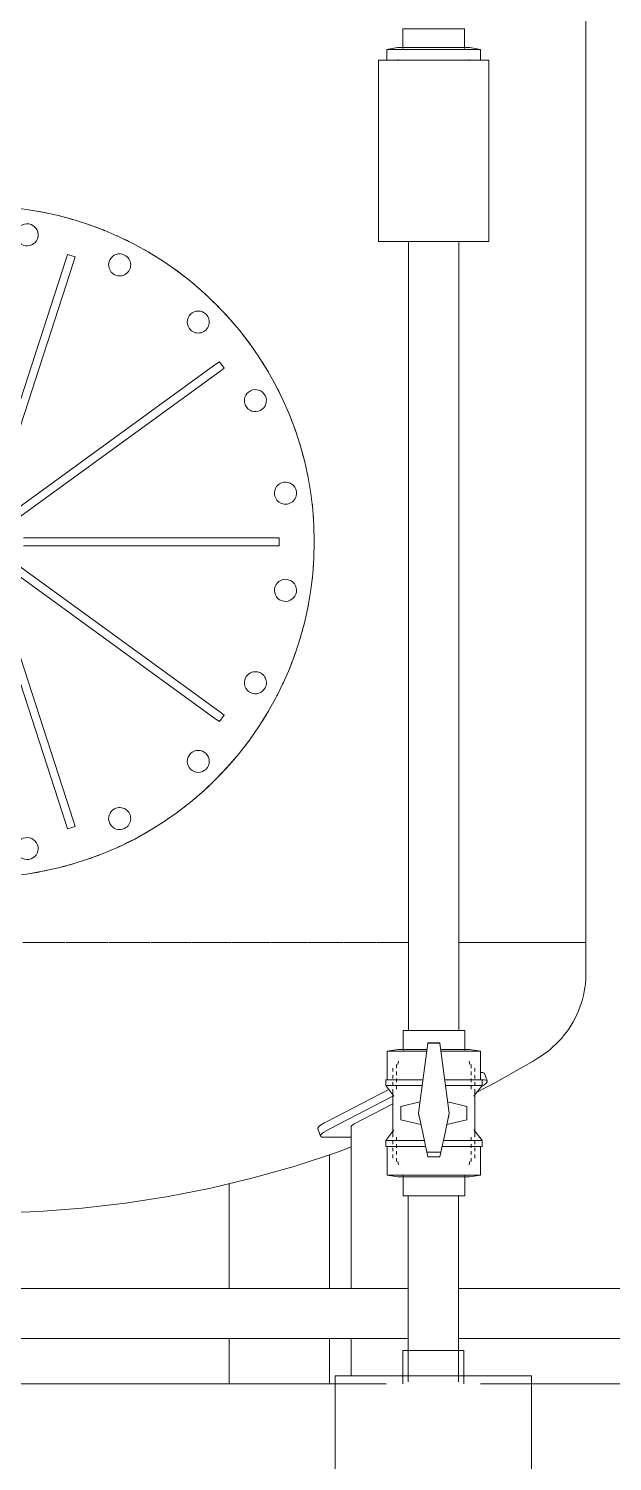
# Model space of a CAD drawing. Header units: millimetres. Extents: x -4001 to 3774, y -595 to 3523.
# Drawn here: x 767 to 1349, y 153 to 1582 of the extents above; entities that cross this region are included whole.
import ezdxf

# ---------------------------------------------------------------- set-up
doc = ezdxf.new("R2010")
doc.units = ezdxf.units.MM
for name, color, linetype, lineweight in [('A_--------_E-', 8, 'Continuous', 9), ('M-_EQPT----_E', 7, 'Continuous', 9), ('M-_WATR----_E', 5, 'Continuous', 9)]:
    doc.layers.add(name, color=color, linetype=linetype, lineweight=lineweight)

# ---------------------------------------------------------------- blocks, each defined once
blk = doc.blocks.new('PNS-0100 MAIN FRAME - ASY PNS-0100 MAIN FRAME_iam-651195-Разрез 3')
at = {"layer": 'A_--------_E-'}
for p, q in [((1066.8, 325), (1066.8, 458.4)), ((966.8, 429.7), (966.8, 325)), ((966.8, 275), (966.8, 230)), ((1066.8, 230), (1066.8, 275))]:
    blk.add_line(p, q, dxfattribs=at)
blk = doc.blocks.new('PNS-0100 MAIN FRAME - Standard-550811-Разрез 3')
blk.add_blockref('PNS-0100 MAIN FRAME - ASY PNS-0100 MAIN FRAME_iam-651195-Разрез 3', (0, 0))
blk = doc.blocks.new('COMER_industrial series - BVI10-EL050-V15-Разрез 3')
at = {"layer": 'M-_WATR----_E', "color": 33, "lineweight": 20}
for p, q in [((-1118.2, 1582.4), (-1118.2, 1562.7)), ((-1118.2, 1582.4), (-1056.6, 1582.4)), ((-1056.6, 1562.7), (-1056.6, 1582.4)), ((-1123.4, 1563.6), (-1134.1, 1561.8)), ((-1134.1, 1561.8), (-1134.1, 1551)), ((-1040.8, 1561.8), (-1134.1, 1561.8)), ((-1051.4, 1563.6), (-1123.4, 1563.6)), ((-1040.8, 1561.8), (-1051.4, 1563.6)), ((-1040.8, 1551), (-1040.8, 1561.8)), ((-1142.4, 1551), (-1142.4, 1370)), ((-1032.4, 1551), (-1142.4, 1551)), ((-1122.7, 1551.7), (-1122.9, 1551)), ((-1052, 1551), (-1052.2, 1551.7)), ((-1032.4, 1370), (-1032.4, 1551)), ((-1142.4, 1370), (-1032.4, 1370))]:
    blk.add_line(p, q, dxfattribs=at)
blk = doc.blocks.new('COMER_industrial series - BVI10050-V21-Разрез 3')
at = {"layer": 'M-_WATR----_E', "color": 33, "lineweight": 20}
for p, q in [((1140.3, 582.4), (1140.3, 562.7)), ((1140.3, 582.4), (1201.9, 582.4)), ((1201.9, 562.7), (1201.9, 582.4)), ((1135.1, 563.6), (1124.4, 561.8)), ((1124.4, 561.8), (1124.4, 533.3)), ((1164, 561.8), (1124.4, 561.8)), ((1164.2, 563.6), (1135.1, 563.6)), ((1165.1, 569.8), (1165.1, 570)), ((1177.1, 570), (1165.1, 570)), ((1165.1, 569.8), (1177.1, 569.8)), ((1177.1, 570), (1177.1, 569.8)), ((1207.1, 563.6), (1178, 563.6)), ((1217.7, 561.8), (1178.2, 561.8)), ((1217.7, 561.8), (1207.1, 563.6)), ((1217.7, 533.3), (1217.7, 561.8)), ((1130.1, 544.9), (1130.1, 541.4)), ((1133.8, 548.4), (1133.8, 544.9)), ((1135.8, 551.7), (1135.1, 548.4)), ((1207.1, 548.4), (1206.4, 551.7)), ((1208.3, 544.9), (1208.3, 548.4)), ((1212.1, 541.4), (1212.1, 544.9)), ((1123.1, 533.3), (1123.1, 527.5)), ((1160.2, 533.3), (1123.1, 533.3)), ((1130.1, 537.9), (1130.1, 534.5)), ((1130.1, 531), (1130.1, 527.5)), ((1133.8, 541.4), (1133.8, 537.9)), ((1133.8, 534.5), (1133.8, 531)), ((1219.1, 533.3), (1182, 533.3)), ((1208.3, 537.9), (1208.3, 541.4)), ((1208.3, 531), (1208.3, 534.5)), ((1212.1, 534.5), (1212.1, 537.9)), ((1212.1, 527.5), (1212.1, 531)), ((1219.1, 527.5), (1219.1, 533.3)), ((1123.1, 527.5), (1131.1, 516.8)), ((1159.4, 527.5), (1123.1, 527.5)), ((1130.1, 524), (1130.1, 476)), ((1133.8, 527.5), (1133.8, 524)), ((1219.1, 527.5), (1182.8, 527.5)), ((1208.3, 524), (1208.3, 527.5)), ((1211.1, 516.8), (1219.1, 527.5)), ((1212.1, 476), (1212.1, 524)), ((1157.2, 511.2), (1138.1, 506.6)), ((1138.1, 506.6), (1138.1, 493.4)), ((1204.1, 506.6), (1184.9, 511.2)), ((1204.1, 493.4), (1204.1, 506.6)), ((1138.1, 493.4), (1158.2, 488.5)), ((1184, 488.5), (1204.1, 493.4)), ((1131.1, 483.2), (1123.1, 472.5)), ((1123.1, 472.5), (1123.1, 466.7)), ((1123.1, 472.5), (1161.6, 472.5)), ((1130.1, 472.5), (1130.1, 469)), ((1133.8, 476), (1133.8, 472.5)), ((1180.6, 472.5), (1219.1, 472.5)), ((1208.3, 472.5), (1208.3, 476)), ((1219.1, 472.5), (1211.1, 483.2)), ((1212.1, 469), (1212.1, 472.5)), ((1219.1, 466.7), (1219.1, 472.5)), ((1123.1, 466.7), (1162.8, 466.7)), ((1124.4, 466.7), (1124.4, 438.2)), ((1130.1, 465.5), (1130.1, 462.1)), ((1130.1, 458.6), (1130.1, 455.1)), ((1133.8, 469), (1133.8, 465.5)), ((1133.8, 462.1), (1133.8, 458.6)), ((1165.1, 456.2), (1164.1, 461)), ((1178.1, 461), (1164.1, 461)), ((1178.1, 461), (1177.1, 456.2)), ((1179.4, 466.7), (1219.1, 466.7)), ((1208.3, 465.5), (1208.3, 469)), ((1208.3, 458.6), (1208.3, 462.1)), ((1212.1, 462.1), (1212.1, 465.5)), ((1212.1, 455.1), (1212.1, 458.6)), ((1217.7, 438.2), (1217.7, 466.7)), ((1133.8, 455.1), (1133.8, 451.6)), ((1135.1, 451.6), (1135.8, 448.3)), ((1165.1, 456.2), (1177.1, 456.2)), ((1206.4, 448.3), (1207.1, 451.6)), ((1208.3, 451.6), (1208.3, 455.1)), ((1124.4, 438.2), (1135.1, 436.4)), ((1124.4, 438.2), (1217.7, 438.2)), ((1135.1, 436.4), (1207.1, 436.4)), ((1140.3, 437.3), (1140.3, 417.6)), ((1201.9, 417.6), (1201.9, 437.3)), ((1207.1, 436.4), (1217.7, 438.2)), ((1201.9, 417.6), (1140.3, 417.6))]:
    blk.add_line(p, q, dxfattribs=at)
at = {"layer": 'M-_WATR----_E', "color": 33, "lineweight": 20, "flags": 128}
for points in [[(1155.7, 500), (1160.4, 534.8), (1165.1, 569.8)], [(1177.1, 569.8), (1181.8, 534.8), (1186.4, 500)], [(1164.1, 461), (1159.9, 480.4), (1155.7, 500)], [(1186.4, 500), (1182.3, 480.4), (1178.1, 461)]]:
    blk.add_lwpolyline(points, dxfattribs=at)
at = {"layer": 'M-_WATR----_E', "color": 33, "lineweight": 20}
for radius, start, end in [(15.2, 187.568, 194.03), (15.1, 189.3511, 197.3632), (15.2, 342.6368, 350.6489)]:
    blk.add_arc((1171.1, 500), radius, start, end, dxfattribs=at)
blk = doc.blocks.new('Тройник клеевой - d 20-315 мм-949982-Разрез 3')
at = {"layer": 'M-_WATR----_E', "color": 33, "lineweight": 20}
for p, q in [((1140, 263), (1140, 232)), ((1201, 263), (1140, 263)), ((1201, 232), (1201, 263)), ((1123.5, 238), (1072.5, 238)), ((1072.5, 238), (1072.5, 132)), ((1170.5, 238), (1123.5, 238)), ((1140, 232), (1140, 229.9)), ((1217.5, 238), (1170.5, 238)), ((1201, 229.9), (1201, 232)), ((1268.5, 238), (1217.5, 238)), ((1268.5, 132), (1268.5, 238)), ((1072.5, 132), (1123.5, 132)), ((1123.5, 132), (1170.5, 132)), ((1170.5, 132), (1217.5, 132)), ((1217.5, 132), (1268.5, 132))]:
    blk.add_line(p, q, dxfattribs=at)
blk = doc.blocks.new('PNS-Filter column D1200 _180 right feed 50-50_ - ASY PNS-Filter column D1200_iam-905840-Разрез 3')
at = {"layer": 'A_--------_E-'}
for p, q in [((1322.8, 2440.1), (1322.8, 670.1)), ((1322.8, 670.1), (1322.8, 2440.1)), ((726.9, 1114.2), (804, 1351.4)), ((811.6, 1349), (734.5, 1111.7)), ((805.7, 1356.7), (804, 1351.4)), ((805.7, 1356.7), (813.3, 1354.2)), ((811.6, 1349), (813.3, 1354.2)), ((750.9, 1099.8), (952.7, 1246.5)), ((957.2, 1249.7), (952.7, 1246.5)), ((957.2, 1249.7), (961.9, 1243.2)), ((957.4, 1240), (755.6, 1093.3)), ((957.4, 1240), (961.9, 1243.2)), ((761.8, 1074.1), (1011.3, 1074.1)), ((1016.8, 1074.1), (1011.3, 1074.1)), ((1016.8, 1074.1), (1016.8, 1066.1)), ((1011.3, 1066.1), (761.8, 1066.1)), ((1011.3, 1066.1), (1016.8, 1066.1)), ((1051.5, 1070.1), (1051.8, 1070.1)), ((1051.8, 1070.1), (1051.5, 1070.1)), ((755.6, 1046.9), (957.4, 900.3)), ((952.7, 893.8), (750.9, 1040.4)), ((804, 788.8), (726.9, 1026.1)), ((734.5, 1028.6), (811.6, 791.3)), ((952.7, 893.8), (957.2, 890.6)), ((961.9, 897), (957.2, 890.6)), ((961.9, 897), (957.4, 900.3)), ((804, 788.8), (805.7, 783.6)), ((813.3, 786), (811.6, 791.3)), ((813.3, 786), (805.7, 783.6)), ((761.1, 670.1), (803.3, 670.1)), ((803.3, 670.1), (761.1, 670.1)), ((804.1, 670.1), (845.9, 670.1)), ((845.9, 670.1), (804.1, 670.1)), ((846.7, 670.1), (887.8, 670.1)), ((887.8, 670.1), (846.7, 670.1)), ((888.6, 670.1), (928.8, 670.1)), ((928.8, 670.1), (888.6, 670.1)), ((929.6, 670.1), (968.7, 670.1)), ((968.7, 670.1), (929.6, 670.1)), ((969.5, 670.1), (1007.4, 670.1)), ((1007.4, 670.1), (969.5, 670.1)), ((1008.2, 670.1), (1044.6, 670.1)), ((1044.6, 670.1), (1008.2, 670.1)), ((1080.1, 670.1), (1045.3, 670.1)), ((1045.4, 670.1), (1080.1, 670.1)), ((1080.8, 670.1), (1113.8, 670.1)), ((1113.8, 670.1), (1080.8, 670.1)), ((1114.5, 670.1), (1145.4, 670.1)), ((1145.4, 670.1), (1114.5, 670.1)), ((1196.1, 670.1), (1202.3, 670.1)), ((1214.9, 670.1), (1202.3, 670.1)), ((1214.9, 670.1), (1226.9, 670.1)), ((1235.9, 670.1), (1226.9, 670.1)), ((1235.9, 670.1), (1248.7, 670.1)), ((1258.9, 670.1), (1248.8, 670.1)), ((1258.9, 670.1), (1268.1, 670.1)), ((1276.9, 670.1), (1268.1, 670.1)), ((1276.9, 670.1), (1284.6, 670.1)), ((1291.9, 670.1), (1284.7, 670.1)), ((1291.9, 670.1), (1298.3, 670.1)), ((1304.1, 670.1), (1298.3, 670.1)), ((1304.1, 670.1), (1309, 670.1)), ((1313.3, 670.1), (1309.2, 670.1)), ((1313.3, 670.1), (1316.7, 670.1)), ((1319.4, 670.1), (1316.8, 670.1)), ((1319.4, 670.1), (1321.3, 670.1)), ((1322.8, 670.1), (1321.3, 670.1)), ((1322.4, 670.1), (1322.8, 670.1)), ((1322.8, 670.1), (1322.8, 640.1)), ((1217.7, 540.4), (1218.7, 540.4)), ((1221.5, 533.1), (1219.1, 533.1)), ((1221.5, 539.5), (1224.3, 532.2)), ((1063.8, 491.4), (1126, 523.6)), ((1130.1, 516.9), (1066.6, 484.1)), ((1091.7, 489.3), (1130.1, 509.1)), ((1088.7, 325), (1088.7, 487)), ((1058, 476.9), (1055.2, 484.2)), ((1060.8, 475.9), (1088.9, 475.9)), ((1088.7, 238), (1088.7, 275))]:
    blk.add_line(p, q, dxfattribs=at)
at = {"layer": 'A_--------_E-', "flags": 128}
for points in [[(1274.2, 554.4), (1277.6, 556.5), (1280.9, 558.7), (1284.1, 561.1), (1287.2, 563.6), (1290.2, 566.3), (1293.1, 569), (1295.9, 571.9), (1298.6, 574.9), (1301.1, 578), (1303.6, 581.1), (1305.9, 584.4), (1308, 587.8), (1310, 591.2), (1311.9, 594.8), (1313.7, 598.4), (1315.3, 602), (1316.7, 605.8), (1318, 609.5), (1319.2, 613.4), (1320.2, 617.2), (1321, 621.2), (1321.7, 625.1), (1322.2, 629.1), (1322.6, 633), (1322.8, 637), (1322.8, 640.1)], [(1214.5, 521.3), (1232.4, 530.5), (1270.1, 551.9), (1274.2, 554.4)], [(1088.8, 487), (1088.9, 487.4), (1091.7, 489.3)], [(733.6, 400.3), (776.9, 401.8), (820.2, 405.1), (863.3, 410.1), (906.1, 416.8), (948.6, 425.2), (990.8, 435.3), (1032.6, 447.1), (1073.8, 460.6), (1088.9, 466.2)]]:
    blk.add_lwpolyline(points, dxfattribs=at)
at = {"layer": 'A_--------_E-'}
for centre, radius, start, end in [((716.8, 1070.1), 335, 315, 135), ((716.8, 1070.1), 335, 78.2574, 81.0791), ((765.3, 1376.3), 11, 81, 261), ((765.3, 1376.3), 11, 261, 81), ((716.8, 1070.1), 335, 73.0744, 75.9214), ((716.8, 1070.1), 335, 67.8754, 70.7653), ((716.8, 1070.1), 335, 62.6467, 65.5924), ((716.8, 1070.1), 335, 57.3527, 60.4568), ((857.6, 1346.3), 11, 63, 243), ((857.6, 1346.3), 11, 243, 63), ((716.8, 1070.1), 335, 51.8626, 55.3039), ((716.8, 1070.1), 335, 39.8483, 50.1517), ((716.8, 1070.1), 335, 135, 315), ((936, 1289.3), 11, 45, 225), ((936, 1289.3), 11, 225, 45), ((716.8, 1070.1), 335, 34.6961, 38.1374), ((716.8, 1070.1), 335, 29.5432, 32.6473), ((993, 1210.9), 11, 27, 207), ((993, 1210.9), 11, 207, 27), ((716.8, 1070.1), 335, 24.3894, 27.3533), ((716.8, 1070.1), 335, 19.2347, 22.1246), ((716.8, 1070.1), 335, 14.0786, 16.9256), ((1023, 1118.6), 11, 9, 189), ((716.8, 1070.1), 335, 8.9209, 11.7426), ((1023, 1118.6), 11, 189, 9), ((716.8, 1070.1), 335, 3.7609, 6.5692), ((716.8, 1070.1), 335, 360, 1.402), ((716.8, 1070.1), 335, 358.598, 0), ((716.8, 1070.1), 335, 353.4308, 356.2391), ((1023, 1021.6), 11, 351, 171), ((1023, 1021.6), 11, 171, 351), ((716.8, 1070.1), 335, 348.2574, 351.0791), ((716.8, 1070.1), 335, 343.0744, 345.9214), ((716.8, 1070.1), 335, 337.8754, 340.7653), ((993, 929.4), 11, 153, 333), ((993, 929.4), 11, 333, 153), ((716.8, 1070.1), 335, 332.6467, 335.6106), ((716.8, 1070.1), 335, 327.3527, 330.4568), ((716.8, 1070.1), 335, 321.8626, 325.3039), ((936, 850.9), 11, 135, 315), ((936, 850.9), 11, 315, 135), ((716.8, 1070.1), 335, 309.8483, 320.1517), ((857.6, 793.9), 11, 117, 297), ((857.6, 793.9), 11, 297, 117), ((716.8, 1070.1), 335, 304.6961, 308.1374), ((716.8, 1070.1), 335, 299.5432, 302.6473), ((765.3, 763.9), 11, 99, 279), ((765.3, 763.9), 11, 279, 99), ((716.8, 1070.1), 335, 294.3894, 297.3533), ((716.8, 1070.1), 335, 289.2347, 292.1246), ((716.8, 1070.1), 335, 284.0786, 286.9256), ((716.8, 1070.1), 335, 278.9209, 281.7426)]:
    blk.add_arc(centre, radius, start, end, dxfattribs=at)
for centre, start_param, end_param in [((1205.7, 525), 5.397531, 6.768163), ((1202.9, 532.3), 0, 0.484977), ((1073.8, 491.4), 2.055774, 3.233871), ((1076.6, 484.1), 2.055774, 3.62657)]:
    blk.add_ellipse(centre, major_axis=(18.6, 7.2), ratio=0.204303, start_param=start_param, end_param=end_param, dxfattribs=at)
blk = doc.blocks.new('PNS-Filter column D1200 _180 right feed 50-50_ - Standard-905848-Разрез 3')
blk.add_blockref('PNS-Filter column D1200 _180 right feed 50-50_ - ASY PNS-Filter column D1200_iam-905840-Разрез 3', (0, 0))

msp = doc.modelspace()

# ---------------------------------------------------------------- linework, layer by layer
at = {"layer": 'M-_WATR----_E', "color": 33, "lineweight": 20}
for p, q in [((1145.9, 1369.6), (1145.9, 582.5)), ((1195.9, 582.5), (1195.9, 1369.6)), ((1145.9, 582.5), (1195.9, 582.5)), ((1145.5, 417.5), (1145.5, 232)), ((1195.5, 417.5), (1145.5, 417.5)), ((1195.5, 232), (1195.5, 417.5)), ((1123.5, 230), (-1040.4, 230)), ((1383, 230), (1217.5, 230))]:
    msp.add_line(p, q, dxfattribs=at)
at = {"layer": 'M-_WATR----_E', "color": 40, "lineweight": 20}
for p, q in [((1145.5, 325), (206.8, 325)), ((1423.1, 325), (1195.5, 325)), ((206.8, 275), (1145.5, 275)), ((1195.5, 275), (1423.1, 275))]:
    msp.add_line(p, q, dxfattribs=at)

# ---------------------------------------------------------------- block references
at = {"layer": 'A_--------_E-'}
msp.add_blockref('PNS-0100 MAIN FRAME - Standard-550811-Разрез 3', (0, 0), dxfattribs=at)
at = {"layer": 'M-_EQPT----_E'}
msp.add_blockref('PNS-Filter column D1200 _180 right feed 50-50_ - Standard-905848-Разрез 3', (0, 0), dxfattribs=at)
at = {"layer": 'M-_WATR----_E', "color": 33, "lineweight": 20}
for name, p in [('COMER_industrial series - BVI10-EL050-V15-Разрез 3', (2258.3, -0.4)), ('COMER_industrial series - BVI10050-V21-Разрез 3', (0, 0)), ('Тройник клеевой - d 20-315 мм-949982-Разрез 3', (0, 0))]:
    msp.add_blockref(name, p, dxfattribs=at)

doc.saveas('drawing.dxf')
